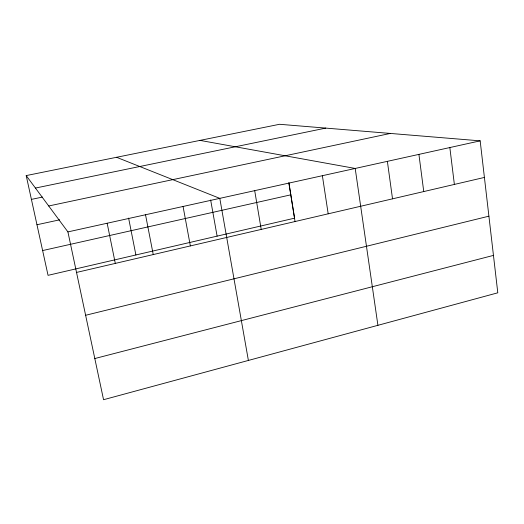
<?xml version="1.0" encoding="UTF-8"?>
<svg xmlns="http://www.w3.org/2000/svg" width="524" height="524" viewBox="0 0 524 524"><rect width="100%" height="100%" fill="white"/><g stroke="black" fill="none" stroke-linecap="round" stroke-linejoin="round"><path stroke-width="0.79" d="M94.811 358.54L493.457 255.398M85.622 315.278L488.912 216.176M76.524 272.441L484.412 177.433M42.621 250.564L290.846 194.823M67.917 231.903L480.167 140.851L497.8 292.805L103.555 399.714L67.917 231.903L26.2 175.592L279.547 124.286L480.167 140.851M36.968 224.744L59.67 219.818M48.712 205.984L390.328 133.437M31.414 199.389L42.457 197.076M35.436 188.064L325.745 128.098M200.011 140.393L355.2 168.453L377.915 325.312M116.57 157.292L219.798 198.36L248.389 360.44M26.2 175.592L48.051 275.336L294.586 218.167L288.901 182.699M107.158 223.237L115.306 263.402M128.603 218.089L135.899 254.965M145.528 214.761L153.244 254.566M183.066 206.476L190.363 245.92M210.648 199.978L217.106 236.134M254.697 190.651L261.221 229.42M288.881 183.099L295.045 221.541M322.378 175.704L328.188 213.818M387.374 161.346L392.522 198.832M418.912 154.383L423.752 191.561M449.841 147.552L454.374 184.428"/></g></svg>
